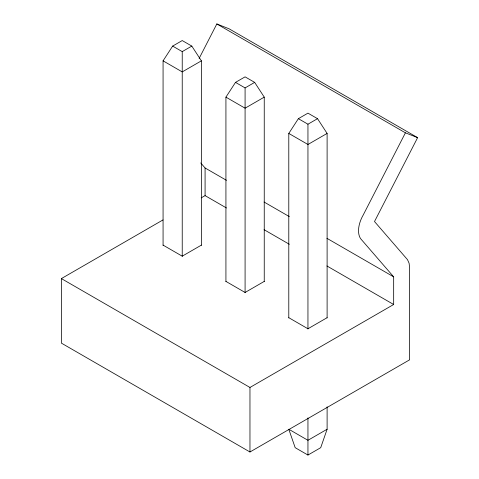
<?xml version="1.0" encoding="UTF-8"?>
<svg xmlns="http://www.w3.org/2000/svg" width="479" height="479" viewBox="0 0 479 479"><rect width="100%" height="100%" fill="white"/><g stroke="black" fill="none" stroke-linecap="round" stroke-linejoin="round"><path stroke-width="0.72" d="M327.109 429.238L320.72 447.673L307.949 455.05L295.178 447.673L288.789 429.238L307.949 440.303L327.109 429.238L327.109 406.827M199.138 58.42L216.831 23.95L229.034 28.776L417.616 137.653L374.506 221.537L407.491 259.648L409.084 263.175L409.629 267.629L409.629 359.813L249.966 451.99L61.384 343.12L61.384 278.592L163.01 219.915M417.616 137.653L405.414 132.827L363.214 215.017A22.579 13.035 -60 0 0 360.675 238.74L393.666 276.85L393.666 304.5L249.966 387.463L61.384 278.592M163.07 245.35L163.07 60.839L172.65 46.092L182.23 40.559L191.81 46.092L201.39 60.839L201.39 245.35M225.926 281.646L225.926 97.135L235.506 82.382L245.086 76.856L254.666 82.382L264.246 97.135L264.246 281.646M288.789 317.936L288.789 133.425L298.369 118.678L307.949 113.146L317.529 118.678L327.109 133.425L327.109 317.936M172.65 46.092L182.23 51.624L191.81 46.092M201.39 60.839L182.23 71.904L163.07 60.839M235.506 82.382L245.086 87.914L254.666 82.382M264.246 97.135L245.086 108.194L225.926 97.135M298.369 118.678L307.949 124.205L317.529 118.678M201.198 197.869L205.084 195.63L226.471 207.976M327.109 133.425L307.949 144.484L288.789 133.425M201.39 245.116L182.23 256.175L163.07 245.116M264.246 281.407L245.086 292.465L225.926 281.407M327.109 317.697L307.949 328.762L288.789 317.697M216.831 23.95L405.414 132.827M200.719 162.926L205.084 167.973L226.471 180.32M264.055 202.018L289.328 216.61M326.918 238.308L393.666 276.85M264.055 229.675L289.328 244.266M326.918 265.965L393.666 304.5M307.949 124.205L307.949 328.995M307.949 417.892L307.949 455.05M249.966 387.463L249.966 451.99M245.086 87.914L245.086 292.705M205.084 167.973L205.084 195.63M182.23 51.624L182.23 256.415"/></g></svg>
